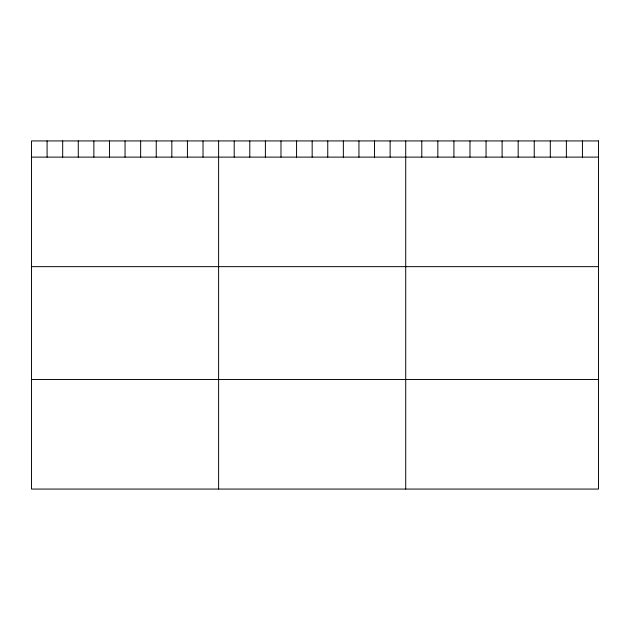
<?xml version="1.0" encoding="UTF-8"?>
<svg xmlns="http://www.w3.org/2000/svg" width="630" height="630" viewBox="0 0 630 630"><rect width="100%" height="100%" fill="white"/><g stroke="black" fill="none" stroke-linecap="round" stroke-linejoin="round"><path stroke-width="0.94" d="M31.5 157.114L598.5 157.114M31.5 266.655L598.5 266.655M31.5 379.52L598.5 379.52M582.435 140.931L582.435 157.114M566.37 140.931L566.37 157.114M550.305 140.931L550.305 157.114M534.24 140.931L534.24 157.114M518.175 140.931L518.175 157.114M502.11 140.931L502.11 157.114M486.045 140.931L486.045 157.114M469.98 140.931L469.98 157.114M453.915 140.931L453.915 157.114M437.85 140.931L437.85 157.114M421.785 140.931L421.785 157.114M405.72 140.931L405.72 489.069M390.127 140.931L390.127 157.114M374.535 140.931L374.535 157.114M358.942 140.931L358.942 157.114M343.35 140.931L343.35 157.114M327.757 140.931L327.757 157.114M312.165 140.931L312.165 157.114M296.572 140.931L296.572 157.114M280.98 140.931L280.98 157.114M265.387 140.931L265.387 157.114M249.795 140.931L249.795 157.114M234.202 140.931L234.202 157.114M218.61 140.931L218.61 489.069M203.018 140.931L203.018 157.114M187.425 140.931L187.425 157.114M171.832 140.931L171.832 157.114M156.24 140.931L156.24 157.114M140.647 140.931L140.647 157.114M125.055 140.931L125.055 157.114M109.462 140.931L109.462 157.114M93.87 140.931L93.87 157.114M78.278 140.931L78.278 157.114M62.685 140.931L62.685 157.114M47.092 140.931L47.092 157.114M598.5 140.931L31.5 140.931L31.5 489.069L598.5 489.069L598.5 140.931"/></g></svg>
